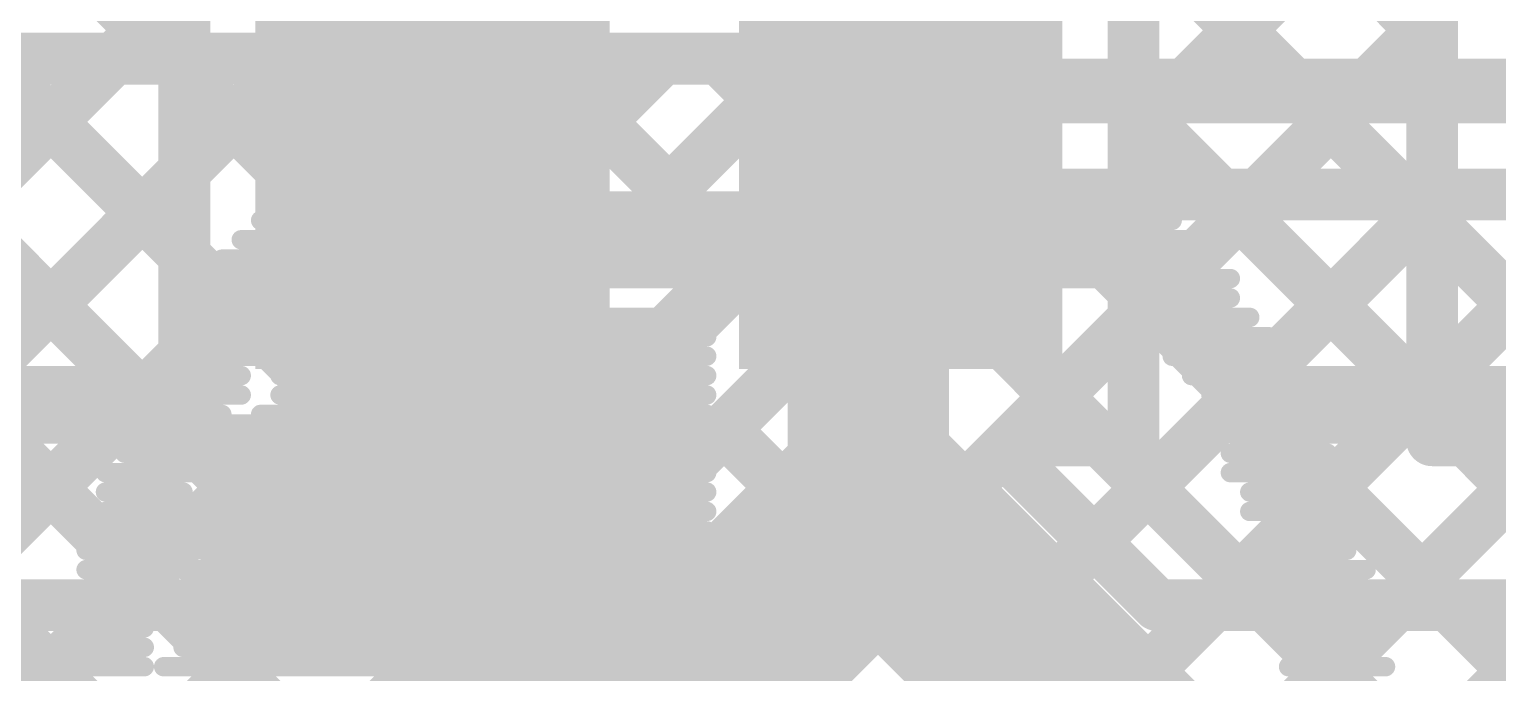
# Model space of a CAD drawing. Header units: millimetres. Extents: x -0.32 to 3.69, y -0.11 to 2.37.
# Drawn here: x 1.1142 to 1.3413, y 1.6581 to 1.7575 of the extents above; entities that cross this region are included whole.
import ezdxf

# ---------------------------------------------------------------- set-up
doc = ezdxf.new("R2010")
doc.units = ezdxf.units.MM
doc.header["$MEASUREMENT"] = 0
for name, color, linetype in [('BottomLayer', 5, 'Continuous'), ('BottomPaste', 16, 'Continuous'), ('BottomSolder', 6, 'Continuous'), ('TopLayer', 1, 'Continuous'), ('TopOverlay', 2, 'Continuous'), ('ViaHoleLayer', 16, 'Continuous')]:
    doc.layers.add(name, color=color, linetype=linetype)

# ---------------------------------------------------------------- blocks, each defined once
blk = doc.blocks.new('R___0603_B_20')
at = {"layer": 'BottomLayer'}
for points in [[(-0.045, -0.0175), (-0.045, 0.0175), (-0.015, 0.0175), (-0.015, -0.0175)], [(0.015, -0.0175), (0.015, 0.0175), (0.045, 0.0175), (0.045, -0.0175)]]:
    blk.add_hatch(color=5, dxfattribs=at).paths.add_polyline_path(points)
at = {"layer": 'BottomPaste'}
for points in [[(-0.045, -0.0175), (-0.045, 0.0175), (-0.015, 0.0175), (-0.015, -0.0175)], [(0.015, -0.0175), (0.015, 0.0175), (0.045, 0.0175), (0.045, -0.0175)]]:
    blk.add_hatch(color=16, dxfattribs=at).paths.add_polyline_path(points)
at = {"layer": 'BottomSolder'}
for points in [[(-0.049, -0.0215), (-0.049, 0.0215), (-0.011, 0.0215), (-0.011, -0.0215)], [(0.011, -0.0215), (0.011, 0.0215), (0.049, 0.0215), (0.049, -0.0215)]]:
    blk.add_hatch(color=6, dxfattribs=at).paths.add_polyline_path(points)

msp = doc.modelspace()

# ---------------------------------------------------------------- hatches: boundary and pattern name
at = {"layer": 'BottomLayer'}
for points in [[(1.1492, 1.705), (1.204, 1.705), (1.204, 1.815), (1.1492, 1.815)], [(1.224, 1.705), (1.274, 1.705), (1.274, 1.815), (1.224, 1.815)]]:
    msp.add_hatch(color=5, dxfattribs=at).paths.add_polyline_path(points)
h = msp.add_hatch(color=5, dxfattribs=at)
edge = h.paths.add_edge_path()
edge.add_arc((1.184, 1.6806), 0.01181, 0, 360)
at = {"layer": 'TopLayer'}
h = msp.add_hatch(color=1, dxfattribs=at)
edge = h.paths.add_edge_path()
edge.add_arc((1.184, 1.6806), 0.01181, 0, 360)
at = {"layer": 'ViaHoleLayer'}
h = msp.add_hatch(color=16, dxfattribs=at)
edge = h.paths.add_edge_path()
edge.add_arc((1.184, 1.6806), 0.00591, 0, 360)

# ---------------------------------------------------------------- linework, layer by layer
at = {"layer": 'BottomLayer'}
for points, const_width in [([(1.1382, 1.694), (1.1382, 1.826)], 0.008), ([(1.285, 1.694), (1.285, 1.826)], 0.008), ([(1.3312, 1.694), (1.3312, 1.826)], 0.008), ([(1.285, 1.80205), (1.3312, 1.75585)], 0.008), ([(1.09, 1.79906), (1.1382, 1.75086)], 0.008), ([(1.285, 1.74098), (1.3312, 1.78718)], 0.008), ([(1.285, 1.77377), (1.3312, 1.72757)], 0.008), ([(1.09, 1.77078), (1.1382, 1.72258)], 0.008), ([(1.249, 1.735), (1.249, 1.76)], 0.025), ([(1.09, 1.71569), (1.1382, 1.76388)], 0.008), ([(1.285, 1.7127), (1.3312, 1.75889)], 0.008), ([(1.285, 1.74548), (1.3312, 1.69929)], 0.008), ([(1.244, 1.73), (1.249, 1.735)], 0.025), ([(1.09, 1.74249), (1.1382, 1.6943)], 0.008), ([(1.184, 1.73), (1.184, 1.73023)], 0.025), ([(1.184, 1.6806), (1.184, 1.73)], 0.025), ([(1.244, 1.68), (1.244, 1.73)], 0.025), ([(1.08242, 1.67982), (1.1382, 1.7356)], 0.008), ([(1.27891, 1.67832), (1.3312, 1.73061)], 0.008), ([(1.285, 1.7172), (1.3337, 1.6685)], 0.008), ([(1.09, 1.71421), (1.13571, 1.6685)], 0.008), ([(1.09938, 1.6685), (1.1382, 1.70731)], 0.008), ([(1.29737, 1.6685), (1.3312, 1.70232)], 0.008), ([(1.3312, 1.69929), (1.33648, 1.694)], 0.008), ([(1.12767, 1.6685), (1.15317, 1.694)], 0.008), ([(1.1382, 1.694), (1.1605, 1.694)], 0.008), ([(1.13849, 1.694), (1.16366, 1.66884)], 0.008), ([(1.1605, 1.6806), (1.1605, 1.694)], 0.008), ([(1.2675, 1.68973), (1.2675, 1.694)], 0.008), ([(1.2675, 1.694), (1.285, 1.694)], 0.008), ([(1.27991, 1.694), (1.30541, 1.6685)], 0.008), ([(1.32566, 1.6685), (1.35116, 1.694)], 0.008), ([(1.3312, 1.694), (1.3535, 1.694)], 0.008), ([(1.33648, 1.694), (1.35383, 1.67665)], 0.008), ([(1.244, 1.68), (1.279, 1.645)], 0.025), ([(1.2675, 1.68973), (1.28873, 1.6685)], 0.008), ([(1.212, 1.645), (1.243, 1.676)], 0.025), ([(1.15595, 1.6685), (1.16145, 1.674)], 0.008), ([(1.09373, 1.6685), (1.16385, 1.6685)], 0.008), ([(1.28873, 1.6685), (1.35685, 1.6685)], 0.008)]:
    msp.add_lwpolyline(points, dxfattribs=dict(at, const_width=const_width))
for points, const_width in [([(1.24275, 1.76, 1), (1.25525, 1.76, 1)], 0.0125), ([(1.3292, 1.75889, 1), (1.3332, 1.75889, 1)], 0.004), ([(1.3292, 1.75585, 1), (1.3332, 1.75585, 1)], 0.004), ([(1.1362, 1.75086, 1), (1.1402, 1.75086, 1)], 0.004), ([(1.283, 1.74548, 1), (1.287, 1.74548, 1)], 0.004), ([(1.24275, 1.735, 1), (1.25525, 1.735, 1)], 0.0125), ([(1.24275, 1.735, 1), (1.25525, 1.735, 1)], 0.0125), ([(1.283, 1.74098, 1), (1.287, 1.74098, 1)], 0.004), ([(1.17775, 1.73023, 1), (1.19025, 1.73023, 1)], 0.0125), ([(1.17775, 1.73, 1), (1.19025, 1.73, 1)], 0.0125), ([(1.17775, 1.73, 1), (1.19025, 1.73, 1)], 0.0125), ([(1.23775, 1.73, 1), (1.25025, 1.73, 1)], 0.0125), ([(1.23775, 1.73, 1), (1.25025, 1.73, 1)], 0.0125), ([(1.1362, 1.7356, 1), (1.1402, 1.7356, 1)], 0.004), ([(1.3292, 1.73061, 1), (1.3332, 1.73061, 1)], 0.004), ([(1.3292, 1.72757, 1), (1.3332, 1.72757, 1)], 0.004), ([(1.1362, 1.72258, 1), (1.1402, 1.72258, 1)], 0.004), ([(1.283, 1.7172, 1), (1.287, 1.7172, 1)], 0.004), ([(1.283, 1.7127, 1), (1.287, 1.7127, 1)], 0.004), ([(1.1362, 1.70731, 1), (1.1402, 1.70731, 1)], 0.004), ([(1.3292, 1.70232, 1), (1.3332, 1.70232, 1)], 0.004), ([(1.3292, 1.69929, 1), (1.3332, 1.69929, 1)], 0.004), ([(1.3292, 1.69929, 1), (1.3332, 1.69929, 1)], 0.004), ([(1.1362, 1.6943, 1), (1.1402, 1.6943, 1)], 0.004), ([(1.1362, 1.694, 1), (1.1402, 1.694, 1)], 0.004), ([(1.1362, 1.694, 1), (1.1402, 1.694, 1)], 0.004), ([(1.13649, 1.694, 1), (1.14049, 1.694, 1)], 0.004), ([(1.15117, 1.694, 1), (1.15517, 1.694, 1)], 0.004), ([(1.1585, 1.694, 1), (1.1625, 1.694, 1)], 0.004), ([(1.1585, 1.694, 1), (1.1625, 1.694, 1)], 0.004), ([(1.2655, 1.694, 1), (1.2695, 1.694, 1)], 0.004), ([(1.2655, 1.694, 1), (1.2695, 1.694, 1)], 0.004), ([(1.27791, 1.694, 1), (1.28191, 1.694, 1)], 0.004), ([(1.283, 1.694, 1), (1.287, 1.694, 1)], 0.004), ([(1.283, 1.694, 1), (1.287, 1.694, 1)], 0.004), ([(1.3292, 1.694, 1), (1.3332, 1.694, 1)], 0.004), ([(1.3292, 1.694, 1), (1.3332, 1.694, 1)], 0.004), ([(1.33448, 1.694, 1), (1.33848, 1.694, 1)], 0.004), ([(1.33448, 1.694, 1), (1.33848, 1.694, 1)], 0.004), ([(1.17775, 1.6806, 1), (1.19025, 1.6806, 1)], 0.0125), ([(1.23775, 1.68, 1), (1.25025, 1.68, 1)], 0.0125), ([(1.23775, 1.68, 1), (1.25025, 1.68, 1)], 0.0125), ([(1.2655, 1.68973, 1), (1.2695, 1.68973, 1)], 0.004), ([(1.2655, 1.68973, 1), (1.2695, 1.68973, 1)], 0.004), ([(1.23675, 1.676, 1), (1.24925, 1.676, 1)], 0.0125), ([(1.1585, 1.6806, 1), (1.1625, 1.6806, 1)], 0.004), ([(1.1585, 1.6806, 1), (1.1625, 1.6806, 1)], 0.004), ([(1.27691, 1.67832, 1), (1.28091, 1.67832, 1)], 0.004), ([(1.15945, 1.674, 1), (1.16345, 1.674, 1)], 0.004), ([(1.12567, 1.6685, 1), (1.12967, 1.6685, 1)], 0.004), ([(1.13371, 1.6685, 1), (1.13771, 1.6685, 1)], 0.004), ([(1.15395, 1.6685, 1), (1.15795, 1.6685, 1)], 0.004), ([(1.16166, 1.66884, 1), (1.16566, 1.66884, 1)], 0.004), ([(1.16185, 1.6685, 1), (1.16585, 1.6685, 1)], 0.004), ([(1.16185, 1.6685, 1), (1.16585, 1.6685, 1)], 0.004), ([(1.28673, 1.6685, 1), (1.29073, 1.6685, 1)], 0.004), ([(1.28673, 1.6685, 1), (1.29073, 1.6685, 1)], 0.004), ([(1.29537, 1.6685, 1), (1.29937, 1.6685, 1)], 0.004), ([(1.30341, 1.6685, 1), (1.30741, 1.6685, 1)], 0.004), ([(1.32366, 1.6685, 1), (1.32766, 1.6685, 1)], 0.004), ([(1.3317, 1.6685, 1), (1.3357, 1.6685, 1)], 0.004)]:
    msp.add_lwpolyline(points, format="xyb", close=True, dxfattribs=dict(at, const_width=const_width))
at = {"layer": 'BottomLayer', "const_width": 0.008}
msp.add_lwpolyline([(1.16385, 1.6685, -0.136051), (1.1605, 1.6806)], format="xyb", dxfattribs=at)
at = {"layer": 'TopLayer'}
for points, const_width in [([(0.812, 1.43769), (1.12731, 1.753)], 0.008), ([(0.81982, 1.41722), (1.1556, 1.753)], 0.008), ([(0.83396, 1.40308), (1.18388, 1.753)], 0.008), ([(0.8481, 1.38894), (1.21217, 1.753)], 0.008), ([(1.08544, 1.753), (1.23377, 1.753)], 0.008), ([(1.10778, 1.753), (1.16607, 1.6947)], 0.008), ([(1.13606, 1.753), (1.18492, 1.70414)], 0.008), ([(1.16434, 1.753), (1.19906, 1.71829)], 0.008), ([(1.18418, 1.70341), (1.23377, 1.753)], 0.008), ([(1.19263, 1.753), (1.2132, 1.73243)], 0.008), ([(1.22091, 1.753), (1.22734, 1.74657)], 0.008), ([(1.08247, 1.75003), (1.16638, 1.66611)], 0.008), ([(1.184, 1.6806), (1.2514, 1.748)], 0.01), ([(1.2514, 1.748), (1.61754, 1.748)], 0.01), ([(1.06832, 1.73588), (1.38621, 1.418)], 0.008), ([(0.96202, 1.418), (1.27602, 1.732)], 0.008), ([(0.9903, 1.418), (1.3043, 1.732)], 0.008), ([(1.01859, 1.418), (1.33259, 1.732)], 0.008), ([(1.04687, 1.418), (1.36087, 1.732)], 0.008), ([(1.07516, 1.418), (1.38916, 1.732)], 0.008), ([(1.20681, 1.68078), (1.25803, 1.732)], 0.008), ([(1.25803, 1.732), (1.40577, 1.732)], 0.008), ([(1.2702, 1.732), (1.5842, 1.418)], 0.008), ([(1.29848, 1.732), (1.3547, 1.67578)], 0.008), ([(1.32677, 1.732), (1.36146, 1.6973)], 0.008), ([(1.24997, 1.72394), (1.55591, 1.418)], 0.008), ([(1.05418, 1.72174), (1.35792, 1.418)], 0.008), ([(1.23583, 1.7098), (1.52763, 1.418)], 0.008), ([(1.22169, 1.69566), (1.49934, 1.418)], 0.008), ([(1.20754, 1.68152), (1.47106, 1.418)], 0.008), ([(0.90812, 1.42066), (1.162, 1.67455)], 0.008), ([(1.10344, 1.418), (1.35635, 1.67091)], 0.008), ([(1.16951, 1.66298), (1.41449, 1.418)], 0.008), ([(1.1981, 1.66267), (1.44278, 1.418)], 0.008), ([(0.93374, 1.418), (1.17526, 1.65953)], 0.008)]:
    msp.add_lwpolyline(points, dxfattribs=dict(at, const_width=const_width))
for points, const_width in [([(1.12531, 1.753, 1), (1.12931, 1.753, 1)], 0.004), ([(1.13406, 1.753, 1), (1.13806, 1.753, 1)], 0.004), ([(1.1536, 1.753, 1), (1.1576, 1.753, 1)], 0.004), ([(1.16234, 1.753, 1), (1.16634, 1.753, 1)], 0.004), ([(1.18188, 1.753, 1), (1.18588, 1.753, 1)], 0.004), ([(1.19063, 1.753, 1), (1.19463, 1.753, 1)], 0.004), ([(1.21017, 1.753, 1), (1.21417, 1.753, 1)], 0.004), ([(1.21891, 1.753, 1), (1.22291, 1.753, 1)], 0.004), ([(1.23177, 1.753, 1), (1.23577, 1.753, 1)], 0.004), ([(1.23177, 1.753, 1), (1.23577, 1.753, 1)], 0.004), ([(1.2489, 1.748, 1), (1.2539, 1.748, 1)], 0.005), ([(1.2489, 1.748, 1), (1.2539, 1.748, 1)], 0.005), ([(1.22534, 1.74657, 1), (1.22934, 1.74657, 1)], 0.004), ([(1.2112, 1.73243, 1), (1.2152, 1.73243, 1)], 0.004), ([(1.25603, 1.732, 1), (1.26003, 1.732, 1)], 0.004), ([(1.25603, 1.732, 1), (1.26003, 1.732, 1)], 0.004), ([(1.2682, 1.732, 1), (1.2722, 1.732, 1)], 0.004), ([(1.27402, 1.732, 1), (1.27802, 1.732, 1)], 0.004), ([(1.29648, 1.732, 1), (1.30048, 1.732, 1)], 0.004), ([(1.3023, 1.732, 1), (1.3063, 1.732, 1)], 0.004), ([(1.32477, 1.732, 1), (1.32877, 1.732, 1)], 0.004), ([(1.33059, 1.732, 1), (1.33459, 1.732, 1)], 0.004), ([(1.24797, 1.72394, 1), (1.25197, 1.72394, 1)], 0.004), ([(1.19706, 1.71829, 1), (1.20106, 1.71829, 1)], 0.004), ([(1.23383, 1.7098, 1), (1.23783, 1.7098, 1)], 0.004), ([(1.18292, 1.70414, 1), (1.18692, 1.70414, 1)], 0.004), ([(1.18218, 1.70341, 1), (1.18618, 1.70341, 1)], 0.004), ([(1.18218, 1.70341, 1), (1.18618, 1.70341, 1)], 0.004), ([(1.21969, 1.69566, 1), (1.22369, 1.69566, 1)], 0.004), ([(1.16407, 1.6947, 1), (1.16807, 1.6947, 1)], 0.004), ([(1.1815, 1.6806, 1), (1.1865, 1.6806, 1)], 0.005), ([(1.20554, 1.68152, 1), (1.20954, 1.68152, 1)], 0.004), ([(1.20481, 1.68078, 1), (1.20881, 1.68078, 1)], 0.004), ([(1.20481, 1.6806, 1), (1.20881, 1.6806, 1)], 0.004), ([(1.16, 1.67455, 1), (1.164, 1.67455, 1)], 0.004), ([(1.16438, 1.66611, 1), (1.16838, 1.66611, 1)], 0.004), ([(1.16751, 1.66298, 1), (1.17151, 1.66298, 1)], 0.004), ([(1.1961, 1.66267, 1), (1.2001, 1.66267, 1)], 0.004), ([(1.17326, 1.65953, 1), (1.17726, 1.65953, 1)], 0.004)]:
    msp.add_lwpolyline(points, format="xyb", close=True, dxfattribs=dict(at, const_width=const_width))
at = {"layer": 'TopLayer', "const_width": 0.008}
msp.add_lwpolyline([(1.20681, 1.6806, -2.427965), (1.18418, 1.70341)], format="xyb", dxfattribs=at)
at = {"layer": 'TopOverlay', "const_width": 0.003}
for points in [[(1.153, 1.731), (1.288, 1.731)], [(1.15, 1.728), (1.291, 1.728)], [(1.147, 1.725), (1.294, 1.725)], [(1.144, 1.722), (1.297, 1.722)], [(1.144, 1.719), (1.3, 1.719)], [(1.141, 1.716), (1.156, 1.716)], [(1.285, 1.716), (1.3, 1.716)], [(1.138, 1.713), (1.153, 1.713)], [(1.159, 1.713), (1.219, 1.713)], [(1.288, 1.713), (1.303, 1.713)], [(1.138, 1.71), (1.153, 1.71)], [(1.156, 1.71), (1.219, 1.71)], [(1.288, 1.71), (1.306, 1.71)], [(1.135, 1.707), (1.15, 1.707)], [(1.156, 1.707), (1.219, 1.707)], [(1.291, 1.707), (1.306, 1.707)], [(0.55, 1.704), (1.147, 1.704)], [(1.153, 1.704), (1.219, 1.704)], [(1.294, 1.704), (1.9, 1.704)], [(0.55, 1.701), (1.147, 1.701)], [(1.153, 1.701), (1.219, 1.701)], [(1.297, 1.701), (1.9, 1.701)], [(0.55, 1.698), (1.144, 1.698)], [(1.15, 1.698), (1.219, 1.698)], [(1.297, 1.698), (1.9, 1.698)], [(0.55, 1.695), (1.144, 1.695)], [(1.147, 1.695), (1.219, 1.695)], [(1.3, 1.695), (1.9, 1.695)], [(1.129, 1.692), (1.141, 1.692)], [(1.147, 1.692), (1.219, 1.692)], [(1.3, 1.692), (1.315, 1.692)], [(1.126, 1.689), (1.141, 1.689)], [(1.144, 1.689), (1.219, 1.689)], [(1.3, 1.689), (1.315, 1.689)], [(1.126, 1.686), (1.138, 1.686)], [(1.144, 1.686), (1.219, 1.686)], [(1.303, 1.686), (1.315, 1.686)], [(1.126, 1.683), (1.138, 1.683)], [(1.141, 1.683), (1.219, 1.683)], [(1.303, 1.683), (1.318, 1.683)], [(1.123, 1.68), (1.138, 1.68)], [(1.141, 1.68), (1.219, 1.68)], [(1.306, 1.68), (1.318, 1.68)], [(1.123, 1.677), (1.135, 1.677)], [(1.141, 1.677), (1.219, 1.677)], [(1.306, 1.677), (1.318, 1.677)], [(1.123, 1.674), (1.135, 1.674)], [(1.138, 1.674), (1.219, 1.674)], [(1.306, 1.674), (1.321, 1.674)], [(1.12, 1.671), (1.135, 1.671)], [(1.138, 1.671), (1.219, 1.671)], [(1.309, 1.671), (1.321, 1.671)], [(1.12, 1.668), (1.132, 1.668)], [(1.138, 1.668), (1.219, 1.668)], [(1.309, 1.668), (1.321, 1.668)], [(1.12, 1.665), (1.132, 1.665)], [(1.138, 1.665), (1.219, 1.665)], [(1.309, 1.665), (1.321, 1.665)], [(1.12, 1.662), (1.132, 1.662)], [(1.138, 1.662), (1.219, 1.662)], [(1.309, 1.662), (1.321, 1.662)], [(1.12, 1.659), (1.132, 1.659)], [(1.135, 1.659), (1.219, 1.659)], [(1.309, 1.659), (1.324, 1.659)]]:
    msp.add_lwpolyline(points, dxfattribs=at)
at = {"layer": 'TopOverlay', "const_width": 0.0015}
for points in [[(1.15225, 1.731, 1), (1.15375, 1.731, 1)], [(1.28725, 1.731, 1), (1.28875, 1.731, 1)], [(1.14925, 1.728, 1), (1.15075, 1.728, 1)], [(1.29025, 1.728, 1), (1.29175, 1.728, 1)], [(1.14625, 1.725, 1), (1.14775, 1.725, 1)], [(1.29325, 1.725, 1), (1.29475, 1.725, 1)], [(1.14325, 1.722, 1), (1.14475, 1.722, 1)], [(1.29625, 1.722, 1), (1.29775, 1.722, 1)], [(1.14325, 1.719, 1), (1.14475, 1.719, 1)], [(1.29925, 1.719, 1), (1.30075, 1.719, 1)], [(1.14025, 1.716, 1), (1.14175, 1.716, 1)], [(1.15525, 1.716, 1), (1.15675, 1.716, 1)], [(1.28425, 1.716, 1), (1.28575, 1.716, 1)], [(1.29925, 1.716, 1), (1.30075, 1.716, 1)], [(1.13725, 1.713, 1), (1.13875, 1.713, 1)], [(1.15225, 1.713, 1), (1.15375, 1.713, 1)], [(1.15825, 1.713, 1), (1.15975, 1.713, 1)], [(1.21825, 1.713, 1), (1.21975, 1.713, 1)], [(1.28725, 1.713, 1), (1.28875, 1.713, 1)], [(1.30225, 1.713, 1), (1.30375, 1.713, 1)], [(1.13725, 1.71, 1), (1.13875, 1.71, 1)], [(1.15225, 1.71, 1), (1.15375, 1.71, 1)], [(1.15525, 1.71, 1), (1.15675, 1.71, 1)], [(1.21825, 1.71, 1), (1.21975, 1.71, 1)], [(1.28725, 1.71, 1), (1.28875, 1.71, 1)], [(1.30525, 1.71, 1), (1.30675, 1.71, 1)], [(1.13425, 1.707, 1), (1.13575, 1.707, 1)], [(1.14925, 1.707, 1), (1.15075, 1.707, 1)], [(1.15525, 1.707, 1), (1.15675, 1.707, 1)], [(1.21825, 1.707, 1), (1.21975, 1.707, 1)], [(1.29025, 1.707, 1), (1.29175, 1.707, 1)], [(1.30525, 1.707, 1), (1.30675, 1.707, 1)], [(1.14625, 1.704, 1), (1.14775, 1.704, 1)], [(1.15225, 1.704, 1), (1.15375, 1.704, 1)], [(1.21825, 1.704, 1), (1.21975, 1.704, 1)], [(1.29325, 1.704, 1), (1.29475, 1.704, 1)], [(1.14625, 1.701, 1), (1.14775, 1.701, 1)], [(1.15225, 1.701, 1), (1.15375, 1.701, 1)], [(1.21825, 1.701, 1), (1.21975, 1.701, 1)], [(1.29625, 1.701, 1), (1.29775, 1.701, 1)], [(1.14325, 1.698, 1), (1.14475, 1.698, 1)], [(1.14925, 1.698, 1), (1.15075, 1.698, 1)], [(1.21825, 1.698, 1), (1.21975, 1.698, 1)], [(1.29625, 1.698, 1), (1.29775, 1.698, 1)], [(1.14325, 1.695, 1), (1.14475, 1.695, 1)], [(1.14625, 1.695, 1), (1.14775, 1.695, 1)], [(1.21825, 1.695, 1), (1.21975, 1.695, 1)], [(1.29925, 1.695, 1), (1.30075, 1.695, 1)], [(1.12825, 1.692, 1), (1.12975, 1.692, 1)], [(1.14025, 1.692, 1), (1.14175, 1.692, 1)], [(1.14625, 1.692, 1), (1.14775, 1.692, 1)], [(1.21825, 1.692, 1), (1.21975, 1.692, 1)], [(1.29925, 1.692, 1), (1.30075, 1.692, 1)], [(1.31425, 1.692, 1), (1.31575, 1.692, 1)], [(1.12525, 1.689, 1), (1.12675, 1.689, 1)], [(1.14025, 1.689, 1), (1.14175, 1.689, 1)], [(1.14325, 1.689, 1), (1.14475, 1.689, 1)], [(1.21825, 1.689, 1), (1.21975, 1.689, 1)], [(1.29925, 1.689, 1), (1.30075, 1.689, 1)], [(1.31425, 1.689, 1), (1.31575, 1.689, 1)], [(1.12525, 1.686, 1), (1.12675, 1.686, 1)], [(1.13725, 1.686, 1), (1.13875, 1.686, 1)], [(1.14325, 1.686, 1), (1.14475, 1.686, 1)], [(1.21825, 1.686, 1), (1.21975, 1.686, 1)], [(1.30225, 1.686, 1), (1.30375, 1.686, 1)], [(1.31425, 1.686, 1), (1.31575, 1.686, 1)], [(1.12525, 1.683, 1), (1.12675, 1.683, 1)], [(1.13725, 1.683, 1), (1.13875, 1.683, 1)], [(1.14025, 1.683, 1), (1.14175, 1.683, 1)], [(1.21825, 1.683, 1), (1.21975, 1.683, 1)], [(1.30225, 1.683, 1), (1.30375, 1.683, 1)], [(1.31725, 1.683, 1), (1.31875, 1.683, 1)], [(1.12225, 1.68, 1), (1.12375, 1.68, 1)], [(1.13725, 1.68, 1), (1.13875, 1.68, 1)], [(1.14025, 1.68, 1), (1.14175, 1.68, 1)], [(1.21825, 1.68, 1), (1.21975, 1.68, 1)], [(1.30525, 1.68, 1), (1.30675, 1.68, 1)], [(1.31725, 1.68, 1), (1.31875, 1.68, 1)], [(1.12225, 1.677, 1), (1.12375, 1.677, 1)], [(1.13425, 1.677, 1), (1.13575, 1.677, 1)], [(1.14025, 1.677, 1), (1.14175, 1.677, 1)], [(1.21825, 1.677, 1), (1.21975, 1.677, 1)], [(1.30525, 1.677, 1), (1.30675, 1.677, 1)], [(1.31725, 1.677, 1), (1.31875, 1.677, 1)], [(1.12225, 1.674, 1), (1.12375, 1.674, 1)], [(1.13425, 1.674, 1), (1.13575, 1.674, 1)], [(1.13725, 1.674, 1), (1.13875, 1.674, 1)], [(1.21825, 1.674, 1), (1.21975, 1.674, 1)], [(1.30525, 1.674, 1), (1.30675, 1.674, 1)], [(1.32025, 1.674, 1), (1.32175, 1.674, 1)], [(1.11925, 1.671, 1), (1.12075, 1.671, 1)], [(1.13425, 1.671, 1), (1.13575, 1.671, 1)], [(1.13725, 1.671, 1), (1.13875, 1.671, 1)], [(1.21825, 1.671, 1), (1.21975, 1.671, 1)], [(1.30825, 1.671, 1), (1.30975, 1.671, 1)], [(1.32025, 1.671, 1), (1.32175, 1.671, 1)], [(1.11925, 1.668, 1), (1.12075, 1.668, 1)], [(1.13125, 1.668, 1), (1.13275, 1.668, 1)], [(1.13725, 1.668, 1), (1.13875, 1.668, 1)], [(1.21825, 1.668, 1), (1.21975, 1.668, 1)], [(1.30825, 1.668, 1), (1.30975, 1.668, 1)], [(1.32025, 1.668, 1), (1.32175, 1.668, 1)], [(1.11925, 1.665, 1), (1.12075, 1.665, 1)], [(1.13125, 1.665, 1), (1.13275, 1.665, 1)], [(1.13725, 1.665, 1), (1.13875, 1.665, 1)], [(1.21825, 1.665, 1), (1.21975, 1.665, 1)], [(1.30825, 1.665, 1), (1.30975, 1.665, 1)], [(1.32025, 1.665, 1), (1.32175, 1.665, 1)], [(1.11925, 1.662, 1), (1.12075, 1.662, 1)], [(1.13125, 1.662, 1), (1.13275, 1.662, 1)], [(1.13725, 1.662, 1), (1.13875, 1.662, 1)], [(1.21825, 1.662, 1), (1.21975, 1.662, 1)], [(1.30825, 1.662, 1), (1.30975, 1.662, 1)], [(1.32025, 1.662, 1), (1.32175, 1.662, 1)], [(1.11925, 1.659, 1), (1.12075, 1.659, 1)], [(1.13125, 1.659, 1), (1.13275, 1.659, 1)], [(1.13425, 1.659, 1), (1.13575, 1.659, 1)], [(1.21825, 1.659, 1), (1.21975, 1.659, 1)], [(1.30825, 1.659, 1), (1.30975, 1.659, 1)], [(1.32325, 1.659, 1), (1.32475, 1.659, 1)]]:
    msp.add_lwpolyline(points, format="xyb", close=True, dxfattribs=at)

# ---------------------------------------------------------------- block references
msp.add_blockref('R___0603_B_20', (1.214, 1.73))

doc.saveas('drawing.dxf')
